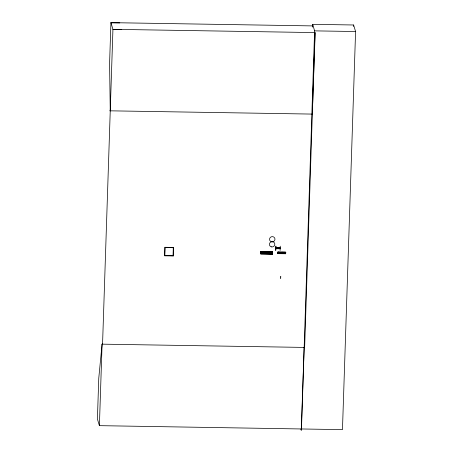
<?xml version="1.0" encoding="UTF-8"?>
<svg xmlns="http://www.w3.org/2000/svg" width="453" height="453" viewBox="0 0 453 453"><rect width="100%" height="100%" fill="white"/><g stroke="black" fill="none" stroke-linecap="round" stroke-linejoin="round"><path stroke-width="0.68" d="M272.513 254.099L260.752 253.906M260.747 253.793L260.837 251.506L272.604 251.709L272.513 254.15M260.758 253.623L260.775 253.21L272.536 253.414L272.508 253.963L260.752 253.929M260.82 252.225L272.581 252.395M260.815 252.089L260.837 251.517M260.815 252.253L260.826 251.93M260.826 251.675L272.604 251.692M277.87 252.497L277.887 252.021L285.73 252.151L285.713 252.638L277.865 252.378L285.724 252.332L285.718 252.621M285.673 253.759L285.69 253.289L277.831 253.238L277.825 253.652L285.673 253.759L285.724 252.366M275.837 248.72L280.18 248.776M275.843 248.527L280.186 248.561L275.832 248.454M313.006 25.912L110.928 22.65L109.586 63.403L110.249 110.826M312.553 27.112L312.649 24.326L353.617 24.989L355.582 31.523L342.468 429.637L99.4 425.656L102.089 344.099L102.559 344.11L112.933 29.326L110.928 22.65M173.295 247.655L173.046 255.719L164.841 255.588L165.09 247.519L173.312 247.706L165.09 247.519M173.278 255.962L173.544 247.423L164.858 247.281L164.592 255.82L173.267 255.905M261.947 253.776L262.015 251.653M269.32 253.895L269.393 251.772M270.515 253.912L270.583 251.789M271.313 253.923L271.381 251.806M275.758 250.339L275.911 246.098L275.718 250.373M277.831 253.465L285.679 253.561L277.819 253.516L277.887 252.015M277.921 252.57L277.836 253.001M278.623 253.397L278.663 252.202M278.623 253.527L278.669 252.111M282.836 253.595L282.882 252.179M283.544 253.606L283.589 252.191M284.337 253.618L284.388 252.202M284.869 253.629L284.92 252.213M312.649 24.326L314.609 30.866L301.477 428.917M353.572 26.399L353.617 24.989M304.161 347.417L301.262 430.35L300.871 429.053M315.175 32.588L312.327 114.088L109.773 110.821M275.866 247.802L280.209 247.859M277.825 253.646L277.842 253.159L285.69 253.301M285.673 253.652L285.69 253.278M102.559 344.161L102.084 344.155L98.76 378.3L97.418 419.053L99.4 425.656M272.536 253.414L260.758 253.34M277.882 248.057L277.836 248.471M280.52 277.763C280.458 279.093 281.177 276.942 280.503 278.187M280.781 276.936L280.798 276.466L280.481 276.891M110.985 22.843L119.779 22.927M121.721 29.411L112.933 29.326L315.011 32.588L304.637 347.423L102.084 344.155M314.609 30.866L355.582 31.523M260.837 251.562L272.598 251.749L272.576 252.44M277.876 252.1L285.724 252.225M260.826 251.97L272.587 252.123L260.809 252.049M285.724 252.423L277.87 252.372L285.713 252.531M277.825 253.38L285.684 253.47M260.775 253.267L272.536 253.454M260.758 253.68L272.496 253.912M280.254 246.166L280.113 250.407M282.089 252.168L282.032 253.561M268.318 251.721L268.25 253.844M267.128 251.704L267.055 253.827M173.046 255.719L164.841 255.588M260.764 253.493L272.525 253.708L260.764 253.493M260.832 251.789L272.593 252.004L260.832 251.789M278.221 248.148L278.21 248.521L278.221 248.148M275.86 247.955L280.203 248.091L275.849 247.984M282.145 252.774C282.508 253.986 283.125 251.936 282.145 252.774M271.472 241.817A2.724 2.644 -16.7 0 0 274.903 238.623A2.724 2.644 -16.7 0 0 270.401 237.361A2.724 2.644 -16.7 0 0 271.472 241.817M271.313 246.851A2.724 2.644 -16.7 0 0 274.745 243.657A2.724 2.644 -16.7 0 0 270.243 242.395A2.724 2.644 -16.7 0 0 271.313 246.851"/></g></svg>
